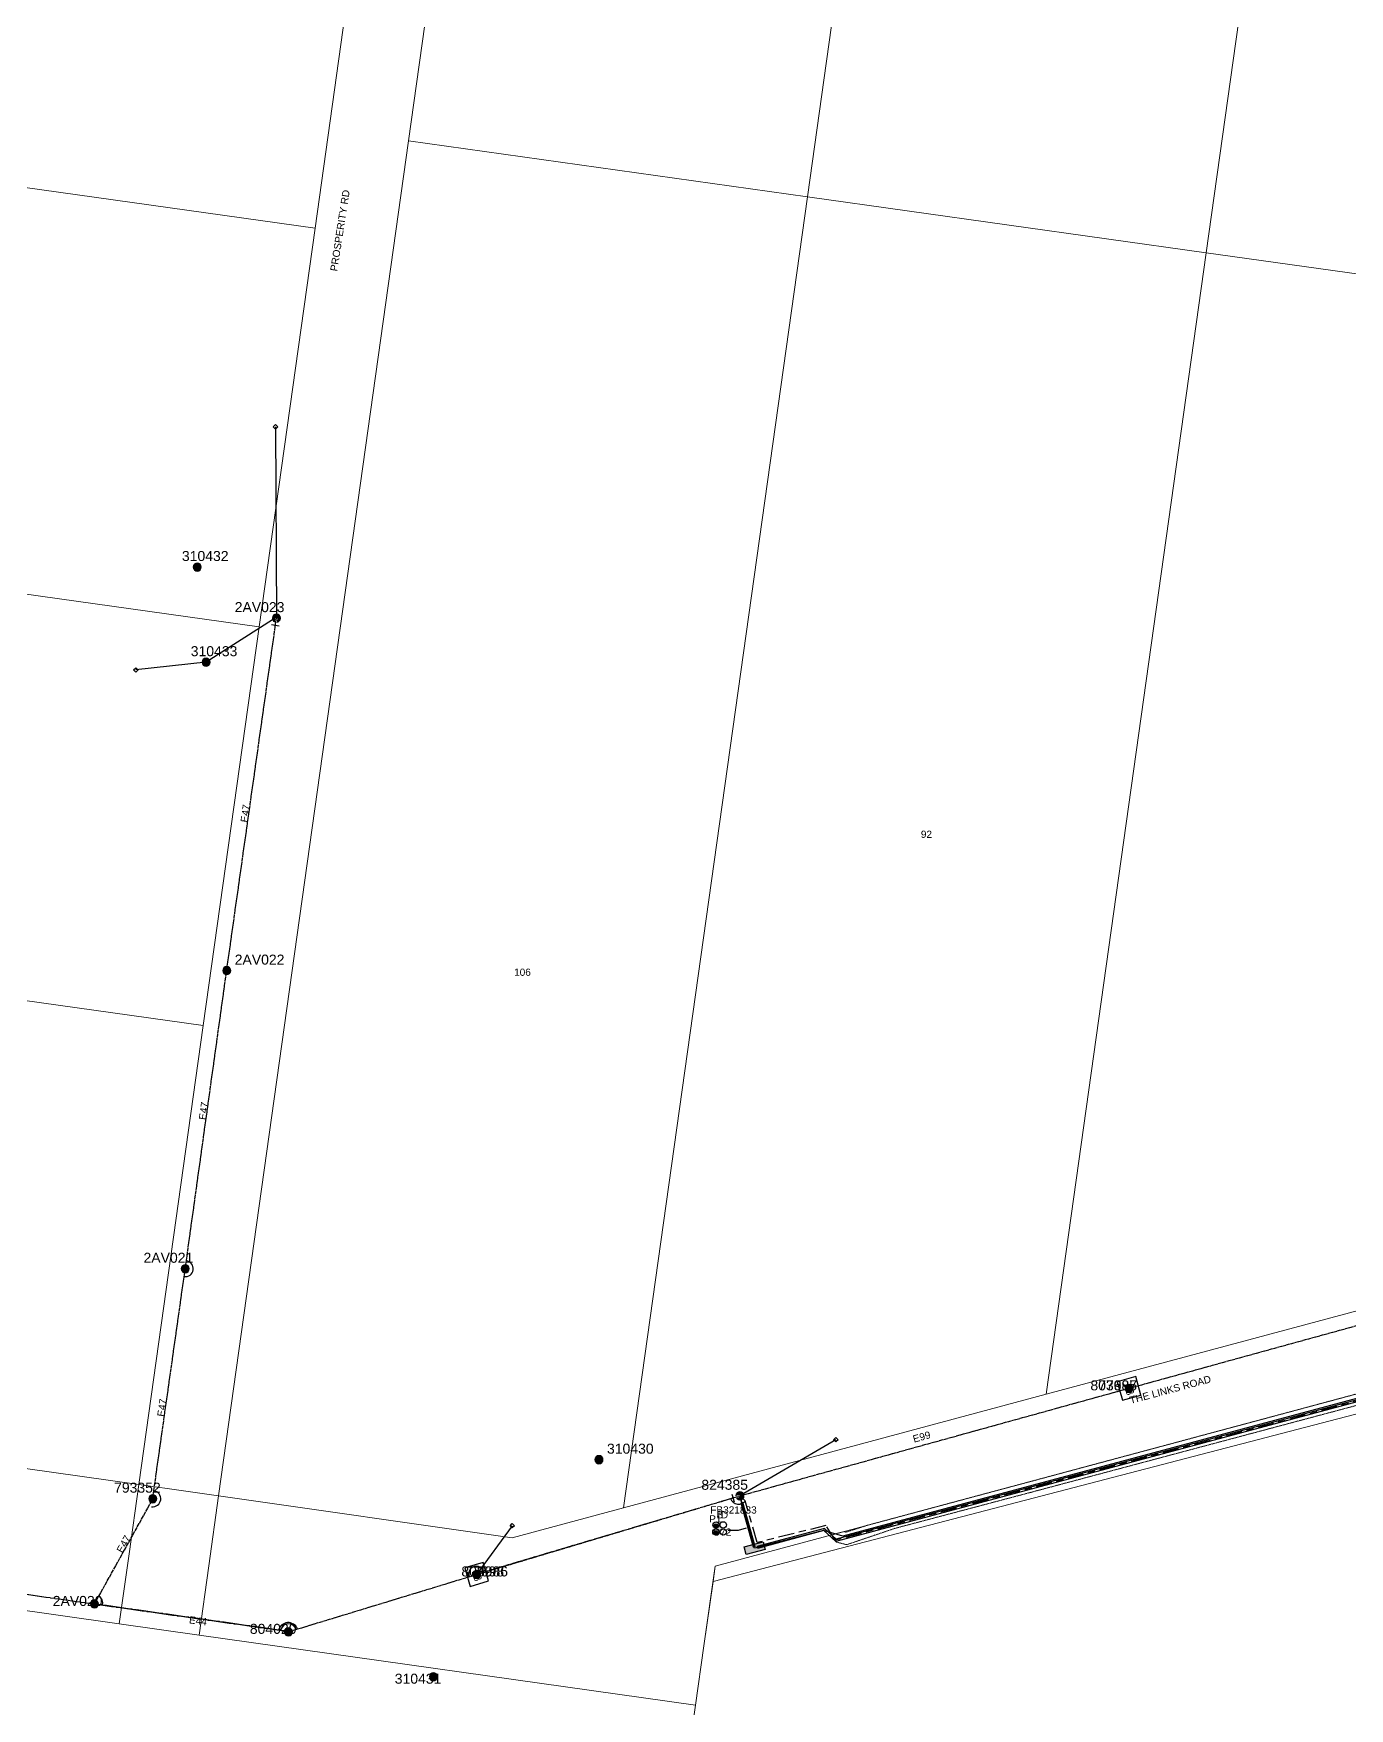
# Model space of a CAD drawing. Header units: metres. Extents: x 277863 to 282129, y 6130772 to 6135401.
# Drawn here: x 279869.7 to 280198.5, y 6133325.8 to 6133744.4 of the extents above; entities that cross this region are included whole.
import ezdxf
from ezdxf.enums import TextEntityAlignment as Align

# ---------------------------------------------------------------- set-up
doc = ezdxf.new("R2010")
doc.units = ezdxf.units.M
for name, pattern in [('Cable Exist OH', [1, 1, 0]), ('Cable Exist UG', [8.2, 4, -1.2, 1.8, -1.2]), ('HIDDEN', [0.375, 0.25, -0.125]), ('HIDDEN2', [0.1875, 0.125, -0.0625])]:
    doc.linetypes.add(name, pattern=pattern)
doc.layers.get('0').update_dxf_attribs({"color": 6})
for name, color, linetype in [('_User_HV_Exist', 7, 'Continuous'), ('Duct_SP_EXT', 7, 'Continuous'), ('Equip_SP_HV_EXT', 7, 'Continuous'), ('Mains_HV_EXT', 7, 'Continuous'), ('Mains_LV_EXT', 7, 'Continuous'), ('Services_SP_EXT', 7, 'Continuous'), ('SupportsOH_SP_TR_HV_LV_SL_EXT', 7, 'Continuous'), ('SupportsUG_SP_HV_EXT', 7, 'Continuous'), ('Trench_SP_EXT', 7, 'Continuous')]:
    doc.layers.add(name, color=color, linetype=linetype)
for name, color, linetype, lineweight in [('Cadastre Land Parcels_SP_EXT', 9, 'Continuous', 5), ('Cadastre Other Property_SP_EXT', 9, 'HIDDEN', 5), ('Cadastre Roads_SP_EXT', 9, 'Continuous', 5)]:
    doc.layers.add(name, color=color, linetype=linetype, lineweight=lineweight)
doc.styles.add('PIT_LABEL', font='arial.ttf')
doc.styles.add('POLE_LABEL', font='arial.ttf')
doc.styles.get("Standard").update_dxf_attribs({"font": 'arial.ttf'})
doc.linetypes.add('Cable E UG', pattern='A,6,-0.5,["E",Standard,S=1.7,R=0,X=0.5,Y=-1],-2.9', length=9.4)

# ---------------------------------------------------------------- blocks, each defined once
blk = doc.blocks.new('DUCT_EXT')
blk.add_circle((0, 0.8), 0.8)
at = {"flags": 1}
blk.add_attdef('Z', (0, 0), '', height=0.2, dxfattribs=at)
at = {"flags": 9}
for tag, p in [('DUCT_CODE', (0, 0)), ('XSECT_TYPE', (0, -0.2)), ('STATE', (0, -0.6)), ('FB_REFERENCE', (0, -0.4)), ('NOTES', (0, -0.8))]:
    blk.add_attdef(tag, text='', height=0.2, dxfattribs=at).set_placement(p, align=Align.MIDDLE_LEFT)
blk = doc.blocks.new('CCP_EXT')
blk.add_wipeout([(0, 0.57), (0.57, 0), (0, -0.57), (-0.57, 0)])
blk.add_lwpolyline([(-0.57, 0), (0, 0.57), (0.57, 0), (0, -0.57), (-0.57, 0)])
at = {"flags": 1}
blk.add_attdef('Z', (0, 0), '', height=0.2, dxfattribs=at)
at = {"flags": 9}
for tag, p in [('CCP_TYPE', (0, 0)), ('CONSTRUCTED_VOLTAGE', (0, -0.2)), ('OPERATING_VOLTAGE', (0, -0.6)), ('ORIENTATION', (0, -0.8)), ('OWNED_BY', (0, -1)), ('STATE', (0, -1.8)), ('NO_PHASES', (0, -0.4)), ('USAGE', (0, -1.2)), ('LEGEND', (0, -1.4)), ('LIFE_SUPPORT', (0, -1.6)), ('NOTES', (0, -2))]:
    blk.add_attdef(tag, text='', height=0.2, dxfattribs=at).set_placement(p, align=Align.MIDDLE_LEFT)
blk = doc.blocks.new('POLE_EXT')
blk.add_hatch(color=256).paths.add_polyline_path([(-1, 0, 1), (1, 0, 1)])
blk.add_lwpolyline([(-1, 0, 1), (1, 0, 1)], format="xyb", close=True)
for tag, height, flags, p in [('pNumber', 2.5, 8, (-17.84, 2.07)), ('OWNED_BY', 0.2, 9, (1.35, -0.4)), ('SPECIAL_USE', 0.2, 9, (1.35, -0.8)), ('STATE', 0.2, 9, (1.35, -1)), ('cLV', 0.2, 9, (1.35, -1.4)), ('hDepth', 0.2, 9, (1.35, -1.6)), ('hDia', 0.2, 9, (1.35, -1.8)), ('cHV', 0.2, 9, (1.35, -2)), ('cLinedev', 0.2, 9, (1.35, -3.4)), ('pExisting', 0.2, 9, (1.35, -3.8)), ('PARENT', 0.2, 9, (1.35, -0.6)), ('USAGE', 0.2, 9, (1.35, -1.2)), ('LBRACKET', 0.2, 9, (1.35, -2.2)), ('LExisting', 0.2, 9, (1.35, -2.4)), ('LANTNUMBER', 0.2, 9, (1.35, -2.6)), ('LOther', 0.2, 9, (1.35, -2.8)), ('LRemove', 0.2, 9, (1.35, -3)), ('LEGEND', 0.2, 9, (1.35, -3.2)), ('LOCATION', 0.2, 9, (1.35, -3.6)), ('PFNUMBER', 0.2, 9, (1.35, -4)), ('NEWPFNUMBER', 0.2, 9, (1.35, -4.2)), ('pFooting', 0.2, 9, (1.35, -4.4)), ('pNew', 0.2, 9, (1.35, -4.6)), ('pRelocate', 0.2, 9, (1.35, -5)), ('pRemove', 0.2, 9, (1.35, -5.2)), ('pReplace', 0.2, 9, (1.35, -5.4)), ('pStay', 0.2, 9, (1.35, -5.6)), ('pType', 0.2, 9, (1.35, -5.8)), ('cspan', 0.2, 9, (1.35, -6)), ('STREETNAME', 0.2, 9, (1.35, -6.2)), ('SUBURB', 0.2, 9, (1.35, -6.4)), ('OPERATED_BY', 0.2, 9, (1.36, -7.01)), ('NOTES', 0.2, 9, (1.35, -6.6)), ('MAINTAINED_BY', 0.2, 9, (1.36, -6.81))]:
    blk.add_attdef(tag, text='', height=height, dxfattribs=dict(flags=flags)).set_placement(p, align=Align.MIDDLE_LEFT)
at = {"style": 'POLE_LABEL'}
for tag, height, flags, p in [('STRUCTURE_PLANT_NUMBER', 0.2, 9, (1.35, 0.03)), ('ASSET_NUM', 2.5, 8, (2, 2)), ('STREET_CODE', 0.2, 9, (1.35, -0.2))]:
    blk.add_attdef(tag, text='', height=height, dxfattribs=dict(at, flags=flags)).set_placement(p, align=Align.MIDDLE_LEFT)
at = {"flags": 1}
blk.add_attdef('Z', (1.35, -7.33), '', height=0.2, dxfattribs=at)
blk = doc.blocks.new('HV_LOAD_BREAK_EXT')
blk.add_lwpolyline([(-2.4, -2.4), (2.4, -2.4), (2.4, 2.4), (-2.4, 2.4)], close=True)
at = {"insert": (-1.1, 0.99), "char_height": 2, "width": 2.9628, "attachment_point": 1}
blk.add_mtext('{\\Fisocp|c0;LB}', dxfattribs=at)
for tag, height, flags, p in [('STREET_CODE', 0.2, 9, (1.5, 0)), ('ASSET_NUM', 2.5, 8, (2, 2)), ('ACTUAL_STATUS', 0.2, 9, (1.5, -0.2)), ('CONSTRUCTED_VOLTAGE', 0.2, 9, (1.5, -0.4)), ('OPERATING_VOLTAGE', 0.2, 9, (1.5, -0.8)), ('ORIENTATION', 0.2, 9, (1.5, -1)), ('OWNED_BY', 0.2, 9, (1.5, -1.2)), ('OPERATED_BY', 0.2, 9, (1.5, -1.4)), ('STATE', 0.2, 9, (1.5, -1.8)), ('SWITCH_TYPE', 0.2, 9, (1.5, -2)), ('STREETNAME', 0.2, 9, (1.5, -2.8)), ('SUBURB', 0.2, 9, (1.5, -3)), ('Z', 0.2, 1, (1.5, -3.6)), ('NO_PHASES', 0.2, 9, (1.5, -0.6)), ('MAINTAINED_BY', 0.2, 9, (1.5, -1.6)), ('USAGE', 0.2, 9, (1.5, -2.2)), ('LEGEND', 0.2, 9, (1.5, -2.4)), ('LOCATION', 0.2, 9, (1.5, -2.6)), ('NOTES', 0.2, 9, (1.5, -3.2)), ('LABEL_ALIGNMENT', 0.2, 9, (1.5, -3.4))]:
    blk.add_attdef(tag, text='', height=height, dxfattribs=dict(flags=flags)).set_placement(p, align=Align.MIDDLE_LEFT)
blk = doc.blocks.new('End Shackle_EXT')
blk.add_wipeout([(0, 0.25), (1.81, 0.25), (1.82, -0.25), (0, -0.25)])
blk.add_line((1.81, -1), (1.81, 1))
at = {"flags": 1}
blk.add_attdef('Z', (0, 0), '', height=0.2, dxfattribs=at)
at = {"flags": 9}
for tag, p in [('CONNECTOR_TYPE', (0, 0)), ('CONSTRUCTED_VOLTAGE', (0, -0.2)), ('OPERATING_VOLTAGE', (0, -0.6)), ('ORIENTATION', (0, -0.8)), ('OWNED_BY', (0, -1)), ('STATE', (0, -1.2)), ('NO_PHASES', (0, -0.4)), ('USAGE', (0, -1.4)), ('NOTES', (0, -1.6))]:
    blk.add_attdef(tag, text='', height=0.2, dxfattribs=at).set_placement(p, align=Align.MIDDLE_LEFT)
blk = doc.blocks.new('CABLE_LARGE_EXT')
h = blk.add_hatch(color=256)
edge = h.paths.add_edge_path()
edge.add_arc((0, 0.55), 0.55, 0, 360)
blk.add_circle((0, 0.55), 0.55)
at = {"flags": 1}
blk.add_attdef('Z', (0, 0), '', height=0.2, dxfattribs=at)
at = {"flags": 9}
for tag, p in [('COND_CODE', (0, 0)), ('STATE', (0, -0.4)), ('XSECT_SIZE', (0, -0.6)), ('FB_REFERENCE', (0, -0.2)), ('NOTES', (0, -0.8))]:
    blk.add_attdef(tag, text='', height=0.2, dxfattribs=at).set_placement(p, align=Align.MIDDLE_LEFT)
blk = doc.blocks.new('PIT_EXT')
blk.add_hatch(color=256).paths.add_polyline_path([(-2.47, 0.99), (2.47, 0.99), (2.47, -0.99), (-2.47, -0.99)])
at = {"lineweight": -3}
blk.add_lwpolyline([(-2.47, 0.99), (2.47, 0.99), (2.47, -0.99), (-2.47, -0.99)], close=True, dxfattribs=at)
at = {"flags": 1}
blk.add_attdef('Z', (0, 0), '', height=0.2, dxfattribs=at)
at = {"style": 'PIT_LABEL'}
for tag, height, flags, p in [('ASSET_NUM', 2.5, 8, (2, 2)), ('STREET_CODE', 0.2, 9, (0, -0.2))]:
    blk.add_attdef(tag, text='', height=height, dxfattribs=dict(at, flags=flags)).set_placement(p, align=Align.MIDDLE_LEFT)
at = {"flags": 9}
for tag, p in [('OWNED_BY', (0, -0.4)), ('STATE', (0, -0.6)), ('SUPPORT_TYPE', (0, -0.8)), ('USAGE', (0, -1)), ('LOCATION', (0, -1.2)), ('NOTES', (0, -1.4))]:
    blk.add_attdef(tag, text='', height=0.2, dxfattribs=at).set_placement(p, align=Align.MIDDLE_LEFT)

msp = doc.modelspace()

# ---------------------------------------------------------------- linework, layer by layer
at = {"layer": 'Cadastre Land Parcels_SP_EXT', "linetype": 'Continuous'}
for points in [[(280096.93, 6133945.11), (279997.31, 6133959.08), (279963.44, 6133717.55), (280063.07, 6133703.58), (280096.93, 6133945.11)], [(280196.56, 6133931.14), (280096.93, 6133945.11), (280063.07, 6133703.58), (280162.7, 6133689.61), (280196.56, 6133931.14)], [(280296.19, 6133917.18), (280196.56, 6133931.14), (280162.7, 6133689.61), (280262.33, 6133675.64), (280296.19, 6133917.18)], [(279940.06, 6133695.73), (279954.03, 6133795.36), (279611.47, 6133843.39), (279610.3, 6133835.11), (279597.45, 6133743.77), (279940.06, 6133695.73)], [(279926.09, 6133596.1), (279940.06, 6133695.73), (279597.45, 6133743.77), (279583.43, 6133644.15), (279926.09, 6133596.1)], [(280017.14, 6133375.98), (280063.07, 6133703.58), (279963.44, 6133717.55), (279915.96, 6133378.96), (279989.35, 6133368.51), (280017.14, 6133375.98)], [(280017.14, 6133375.98), (280122.7, 6133404.36), (280162.7, 6133689.61), (280063.07, 6133703.58), (280017.14, 6133375.98)], [(280262.33, 6133675.64), (280162.7, 6133689.61), (280122.7, 6133404.36), (280228.27, 6133432.73), (280243.34, 6133540.19), (280255.34, 6133625.82), (280262.33, 6133675.64)], [(279569.42, 6133544.52), (279912.12, 6133496.47), (279926.09, 6133596.1), (279583.43, 6133644.15), (279582.62, 6133638.34), (279577.04, 6133598.71), (279571.46, 6133559.07), (279569.42, 6133544.52)], [(279896.04, 6133381.8), (279912.12, 6133496.47), (279569.42, 6133544.52), (279553.34, 6133430.23), (279896.04, 6133381.8)], [(280494.74, 6133474.84), (280481.47, 6133476.74), (280478.6, 6133466.69), (280460.16, 6133465.04), (280459.69, 6133466.97), (280039.49, 6133357.53), (280037.22, 6133341.48), (280035.09, 6133326.62), (280007.61, 6133134.46), (280542.78, 6133059.67), (280549.52, 6133068.6), (280569.6, 6133095.41), (280571.35, 6133097.75), (280621.49, 6133456.68), (280537.92, 6133468.65), (280534.52, 6133444.89), (280492.95, 6133450.85), (280494.74, 6133474.84)], [(280481.47, 6133476.74), (280473.65, 6133477.86), (280452.27, 6133472.12), (280040.04, 6133361.4), (280039.49, 6133357.53), (280459.69, 6133466.97), (280460.16, 6133465.04), (280478.6, 6133466.69), (280481.47, 6133476.74)], [(279633.56, 6132473.96), (280054.14, 6132414.09), (280059.69, 6132422.56), (280067.24, 6132432.45), (280047.36, 6132435.29), (279952.22, 6132733.11), (280007.61, 6133134.46), (280035.09, 6133326.62), (279911.09, 6133344.18), (279891.17, 6133347), (279759.77, 6133365.6), (279742.44, 6133243.17), (279654.59, 6132622.59), (279633.56, 6132473.96)]]:
    msp.add_lwpolyline(points, close=True, dxfattribs=at)
at = {"layer": 'Cadastre Roads_SP_EXT', "linetype": 'Continuous'}
msp.add_lwpolyline([(279893.62, 6133364.51), (279896.04, 6133381.8), (279553.34, 6133430.23), (279550.06, 6133430.7), (279461.82, 6133443.33), (279460.81, 6133443.47), (279401.85, 6133451.91), (279223.54, 6133477.42), (279223.14, 6133477.48), (279221.69, 6133467.23), (279220.26, 6133457.12), (279218.15, 6133442.26), (279297.38, 6133431.05), (279302.33, 6133430.35), (279548.64, 6133395.49), (279651.95, 6133380.86), (279759.77, 6133365.6), (279891.17, 6133347), (279893.62, 6133364.51)], close=True, dxfattribs=at)
at = {"layer": 'Duct_SP_EXT'}
for p, q in [((280067.32, 6133370.81), (280050.45, 6133366.27)), ((280067.19, 6133370.28), (280050.57, 6133365.81)), ((280067.19, 6133370.28), (280067.25, 6133370.55)), ((280070.13, 6133367.56), (280067.19, 6133370.28)), ((280067.32, 6133370.81), (280067.25, 6133370.55)), ((280070.26, 6133368.1), (280067.32, 6133370.81)), ((280049.56, 6133366.14), (280049.79, 6133366.2)), ((280050.02, 6133366.27), (280049.79, 6133366.2)), ((280050.45, 6133366.27), (280050.51, 6133366.04)), ((280050.57, 6133365.81), (280050.51, 6133366.04)), ((280070.13, 6133367.56), (280070.19, 6133367.83)), ((280070.26, 6133368.1), (280070.19, 6133367.83))]:
    msp.add_line(p, q, dxfattribs=at)
msp.add_lwpolyline([(280043.31, 6133370.42), (280045.84, 6133370.42), (280047.82, 6133371.01)], dxfattribs=at)
at = {"layer": 'Mains_HV_EXT', "linetype": 'Cable Exist OH'}
for points in [[(280143.41, 6133405.86), (280230.25, 6133429.78)], [(279826.09, 6133360.32), (279884.97, 6133351.95), (279933.62, 6133345.06)], [(279933.62, 6133345.06), (279980.44, 6133359.33)]]:
    msp.add_lwpolyline(points, dxfattribs=at)
at = {"layer": 'Mains_HV_EXT', "linetype": 'Continuous'}
for points in [[(280043.87, 6133378.28, 0.591748), (280047.63, 6133377.71)], [(279935.34, 6133345.57, 0.796239), (279931.45, 6133345.28)]]:
    msp.add_lwpolyline(points, format="xyb", dxfattribs=at)
at = {"layer": 'Mains_LV_EXT', "linetype": 'Cable Exist OH'}
for points in [[(279907.65, 6133435.71), (279918, 6133510.21)], [(279899.5, 6133378.16), (279907.65, 6133435.71)], [(279884.97, 6133351.95), (279899.5, 6133378.1)], [(279826.09, 6133360.32), (279884.97, 6133351.95)], [(279933.62, 6133345.06), (279980.44, 6133359.33)], [(279933.62, 6133345.06), (279884.97, 6133351.95)]]:
    msp.add_lwpolyline(points, dxfattribs=at)
at = {"layer": 'Mains_LV_EXT', "linetype": 'Continuous'}
for points in [[(279907.37, 6133433.75, 0.999984), (279907.92, 6133437.7)], [(279899.23, 6133376.25, 0.999995), (279899.8, 6133380.24)], [(279982.25, 6133359.88, 1.080895), (279978.59, 6133358.77)], [(279887.01, 6133351.66, 0.285133), (279886.1, 6133353.98)], [(279935.66, 6133345.81, 0.700971), (279930.95, 6133345.44)]]:
    msp.add_lwpolyline(points, format="xyb", dxfattribs=at)
at = {"layer": 'Trench_SP_EXT', "linetype": 'Cable Exist UG'}
msp.add_lwpolyline([(280046.7, 6133377.29), (280046.36, 6133378.48)], dxfattribs=at)

# ---------------------------------------------------------------- block references
at = {"layer": 'Duct_SP_EXT'}
for name, p in [('DUCT_EXT', (280040.21, 6133369.14)), ('DUCT_EXT', (280040.23, 6133370.87)), ('CABLE_LARGE_EXT', (280040.21, 6133369.14)), ('CABLE_LARGE_EXT', (280040.23, 6133370.87)), ('DUCT_EXT', (280042.03, 6133370.9)), ('DUCT_EXT', (280042.05, 6133369.14))]:
    msp.add_blockref(name, p, dxfattribs=at)
at = {"layer": 'Equip_SP_HV_EXT'}
ref = msp.add_blockref('HV_LOAD_BREAK_EXT', (280143.41, 6133405.82), dxfattribs=dict(at, rotation=285.5782195287929))
ref.add_attrib('ASSET_NUM', '77697', dxfattribs={"layer": '0', "height": 2.5}).set_placement((280145.41, 6133406.57), align=Align.MIDDLE_RIGHT)
ref = msp.add_blockref('HV_LOAD_BREAK_EXT', (279980.44, 6133359.33), dxfattribs=dict(at, rotation=286.5701613473717))
ref.add_attrib('ASSET_NUM', '77698', dxfattribs={"layer": '0', "height": 2.5}).set_placement((279982.44, 6133360.08), align=Align.MIDDLE_CENTER)
at = {"layer": 'SupportsOH_SP_TR_HV_LV_SL_EXT'}
ref = msp.add_blockref('POLE_EXT', (279910.64, 6133611.06), dxfattribs=at)
ref.add_attrib('ASSET_NUM', '310432', dxfattribs={"layer": '0', "height": 2.5, "style": 'POLE_LABEL'}).set_placement((279912.64, 6133611.81), align=Align.BOTTOM_CENTER)
ref = msp.add_blockref('POLE_EXT', (279930.43, 6133598.29), dxfattribs=at)
ref.add_attrib('ASSET_NUM', '2AV023', dxfattribs={"layer": '0', "height": 2.5, "style": 'POLE_LABEL'}).set_placement((279932.43, 6133599.04), align=Align.BOTTOM_RIGHT)
ref = msp.add_blockref('POLE_EXT', (279912.84, 6133587.28), dxfattribs=at)
ref.add_attrib('ASSET_NUM', '310433', dxfattribs={"layer": '0', "height": 2.5, "style": 'POLE_LABEL'}).set_placement((279914.84, 6133588.03), align=Align.BOTTOM_CENTER)
ref = msp.add_blockref('POLE_EXT', (279918, 6133510.21), dxfattribs=at)
ref.add_attrib('ASSET_NUM', '2AV022', dxfattribs={"layer": '0', "height": 2.5, "style": 'POLE_LABEL'}).set_placement((279920, 6133510.96), align=Align.BOTTOM_LEFT)
ref = msp.add_blockref('POLE_EXT', (279907.65, 6133435.71), dxfattribs=at)
ref.add_attrib('ASSET_NUM', '2AV021', dxfattribs={"layer": '0', "height": 2.5, "style": 'POLE_LABEL'}).set_placement((279909.65, 6133436.46), align=Align.BOTTOM_RIGHT)
ref = msp.add_blockref('POLE_EXT', (280143.41, 6133405.82), dxfattribs=at)
ref.add_attrib('ASSET_NUM', '803985', dxfattribs={"layer": '0', "height": 2.5, "style": 'POLE_LABEL'}).set_placement((280145.41, 6133406.57), align=Align.MIDDLE_RIGHT)
ref = msp.add_blockref('POLE_EXT', (280011, 6133388), dxfattribs=at)
ref.add_attrib('ASSET_NUM', '310430', dxfattribs={"layer": '0', "height": 2.5, "style": 'POLE_LABEL'}).set_placement((280013, 6133388.75), align=Align.BOTTOM_LEFT)
ref = msp.add_blockref('POLE_EXT', (279899.52, 6133378.25), dxfattribs=at)
ref.add_attrib('ASSET_NUM', '793352', dxfattribs={"layer": '0', "height": 2.5, "style": 'POLE_LABEL'}).set_placement((279901.52, 6133379), align=Align.BOTTOM_RIGHT)
ref = msp.add_blockref('POLE_EXT', (280046.22, 6133378.98), dxfattribs=at)
ref.add_attrib('ASSET_NUM', '824385', dxfattribs={"layer": '0', "height": 2.5, "style": 'POLE_LABEL'}).set_placement((280048.22, 6133379.73), align=Align.BOTTOM_RIGHT)
ref = msp.add_blockref('POLE_EXT', (279980.44, 6133359.33), dxfattribs=at)
ref.add_attrib('ASSET_NUM', '803986', dxfattribs={"layer": '0', "height": 2.5, "style": 'POLE_LABEL'}).set_placement((279982.44, 6133360.08), align=Align.MIDDLE_CENTER)
ref = msp.add_blockref('POLE_EXT', (279884.97, 6133351.95), dxfattribs=at)
ref.add_attrib('ASSET_NUM', '2AV020', dxfattribs={"layer": '0', "height": 2.5, "style": 'POLE_LABEL'}).set_placement((279886.97, 6133352.7), align=Align.MIDDLE_RIGHT)
ref = msp.add_blockref('POLE_EXT', (279933.43, 6133344.98), dxfattribs=at)
ref.add_attrib('ASSET_NUM', '804020', dxfattribs={"layer": '0', "height": 2.5, "style": 'POLE_LABEL'}).set_placement((279935.43, 6133345.73), align=Align.MIDDLE_RIGHT)
ref = msp.add_blockref('POLE_EXT', (279969.63, 6133333.77), dxfattribs=at)
ref.add_attrib('ASSET_NUM', '310431', dxfattribs={"layer": '0', "height": 2.5, "style": 'POLE_LABEL'}).set_placement((279971.63, 6133334.52), align=Align.TOP_RIGHT)
at = {"layer": 'SupportsUG_SP_HV_EXT', "rotation": 15.07353123993826}
msp.add_blockref('PIT_EXT', (280049.88, 6133365.87), dxfattribs=at)

# ---------------------------------------------------------------- texts
at = {"layer": 'Cadastre Land Parcels_SP_EXT'}
for s, p in [('92', (280091.4, 6133543.38)), ('106', (279989.79, 6133508.91))]:
    msp.add_text(s, height=1.8, dxfattribs=at).set_placement(p)
at = {"layer": 'Cadastre Roads_SP_EXT'}
for s, rotation, p in [('PROSPERITY RD', 81.162, (279945.61, 6133684.86)), ('THE LINKS ROAD', 15.0403, (280143.82, 6133401.93))]:
    msp.add_text(s, height=1.8, rotation=rotation, dxfattribs=at).set_placement(p)
at = {"layer": 'Duct_SP_EXT'}
for s, p in [('P1', (280038.54, 6133372.31)), ('FB321833', (280038.79, 6133374.54)), ('B', (280040.37, 6133373.34)), ('D', (280041.44, 6133373.34)), ('U72', (280039.45, 6133369))]:
    msp.add_text(s, height=1.8, dxfattribs=at).set_placement(p)
at = {"layer": 'Mains_LV_EXT'}
for s, rotation, p in [('E47', 81.97, (279923.21, 6133547.14)), ('E47', 82.0863, (279912.8, 6133472.81)), ('E47', 81.9474, (279902.4, 6133398.65)), ('E99', 15.7217, (280089.7, 6133392.24)), ('E47', 60.9544, (279891.96, 6133364.53)), ('E44', 353.0919, (279908.51, 6133347.11))]:
    msp.add_text(s, height=1.8, rotation=rotation, dxfattribs=at).set_placement(p)

# ---------------------------------------------------------------- next in the draw order: block references
at = {"layer": 'Services_SP_EXT'}
for p in [(279930.18, 6133646.12), (279895.28, 6133585.33), (280070.19, 6133393), (279989.34, 6133371.5)]:
    msp.add_blockref('CCP_EXT', p, dxfattribs=at)

# ---------------------------------------------------------------- next in the draw order: linework, layer by layer
at = {"layer": 'Cadastre Other Property_SP_EXT', "linetype": 'HIDDEN2'}
msp.add_lwpolyline([(280508.66, 6133319.91), (280487.01, 6133335.18), (280418.51, 6133376.98), (280314.45, 6133435.1), (280119.25, 6133382.67), (280078.1, 6133371.62), (280078.1, 6133371.62), (280072.68, 6133369.89), (280072.22, 6133370.04), (280069.28, 6133369.25), (280070.27, 6133367.42), (280072.88, 6133366.76), (280084.9, 6133370.83), (280118.84, 6133379.83), (280276.9, 6133422.02), (280299.64, 6133427.38), (280314.97, 6133431.37), (280370.7, 6133400.24), (280455.52, 6133352.16), (280467.85, 6133343.64), (280479.55, 6133336.36), (280492.62, 6133328), (280499.4, 6133323.01)], dxfattribs=at)
at = {"layer": 'Cadastre Roads_SP_EXT', "linetype": 'Continuous'}
for points in [[(279997.31, 6133959.08), (279989.1, 6133960.23), (279977.38, 6133961.88), (279968, 6133894.99), (279954.03, 6133795.36), (279940.06, 6133695.73), (279926.09, 6133596.1), (279912.12, 6133496.47), (279896.04, 6133381.8), (279907.76, 6133380.13), (279915.96, 6133378.96), (279963.44, 6133717.55), (279997.31, 6133959.08)], [(280452.27, 6133472.12), (280450.89, 6133482.13), (280450.52, 6133484.85), (280449.51, 6133492.21), (280228.27, 6133432.73), (280122.7, 6133404.36), (280017.14, 6133375.98), (279989.35, 6133368.51), (279915.96, 6133378.96), (279913.51, 6133361.46), (279911.09, 6133344.18), (280035.09, 6133326.62), (280037.22, 6133341.48), (280040.04, 6133361.4), (280452.27, 6133472.12)]]:
    msp.add_lwpolyline(points, close=True, dxfattribs=at)
at = {"layer": 'Duct_SP_EXT'}
for p, q in [((280313.4, 6133432.74), (280070.13, 6133367.56)), ((280313.27, 6133433.21), (280070.26, 6133368.1))]:
    msp.add_line(p, q, dxfattribs=at)
at = {"layer": 'Services_SP_EXT'}
for points in [[(279930.18, 6133646.12), (279930.43, 6133598.29)], [(279930.39, 6133598.42), (279912.84, 6133587.28), (279895.28, 6133585.33)], [(280070.19, 6133393), (280046.22, 6133378.98)], [(279989.34, 6133371.5), (279980.44, 6133359.33)]]:
    msp.add_lwpolyline(points, dxfattribs=at)

# ---------------------------------------------------------------- next in the draw order: block references
at = {"layer": 'Mains_LV_EXT'}
for p, rotation in [((279930.43, 6133598.29), 260.6990474300307), ((280046.22, 6133378.98), 196.6637426029527)]:
    msp.add_blockref('End Shackle_EXT', p, dxfattribs=dict(at, rotation=rotation))

# ---------------------------------------------------------------- next in the draw order: linework, layer by layer
at = {"layer": '_User_HV_Exist', "linetype": 'Cable E UG'}
msp.add_lwpolyline([(280499.47, 6133324.66), (280489.71, 6133331.71), (280477.8, 6133339.47), (280469.57, 6133344.87), (280457.55, 6133352.69), (280436.93, 6133364.35), (280425.86, 6133370.86), (280405.83, 6133381.85), (280314.35, 6133433.83), (280314.35, 6133433.83), (280071.89, 6133368.93), (280067.1, 6133370.29), (280049.88, 6133365.87), (280046.22, 6133378.98)], dxfattribs=at)
at = {"layer": 'Duct_SP_EXT'}
for p, q in [((280046.49, 6133377.14), (280046.72, 6133377.21)), ((280049.56, 6133366.14), (280046.49, 6133377.14)), ((280046.95, 6133377.27), (280046.72, 6133377.21)), ((280050.02, 6133366.27), (280046.95, 6133377.27))]:
    msp.add_line(p, q, dxfattribs=at)
at = {"layer": 'Mains_HV_EXT', "linetype": 'Cable Exist UG'}
msp.add_lwpolyline([(280314.19, 6133432.99), (280070.04, 6133367.86), (280067.7, 6133371.55), (280050.51, 6133367.27), (280047.52, 6133377.73), (280046.22, 6133378.98)], dxfattribs=at)
at = {"layer": 'Mains_HV_EXT', "linetype": 'Cable Exist OH'}
for points in [[(280046.22, 6133378.98), (280132.08, 6133402.74), (280143.41, 6133405.86)], [(279980.42, 6133359.42), (280046.22, 6133378.98)]]:
    msp.add_lwpolyline(points, dxfattribs=at)
at = {"layer": 'Mains_LV_EXT', "linetype": 'Cable Exist OH'}
for points in [[(279918, 6133510.21), (279930.43, 6133598.29)], [(279980.44, 6133359.33), (280046.22, 6133378.98)]]:
    msp.add_lwpolyline(points, dxfattribs=at)

doc.saveas('drawing.dxf')
